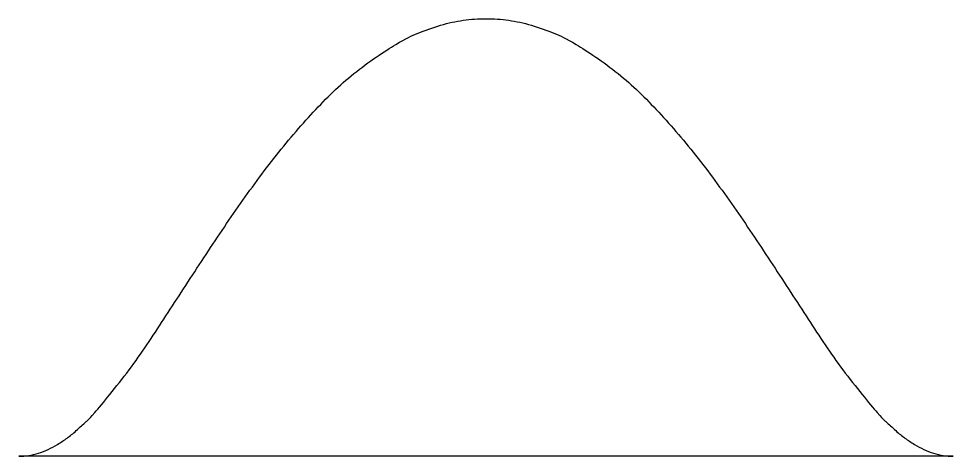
# Model space of a CAD drawing. Header units: inches. Extents: x 0 to 2, y 0 to 0.94.
import ezdxf

# ---------------------------------------------------------------- set-up
doc = ezdxf.new("R2010")
doc.units = ezdxf.units.IN

msp = doc.modelspace()

# ---------------------------------------------------------------- linework, layer by layer
at = {"color": 1}
msp.add_line((2, 0), (0, 0), dxfattribs=at)
msp.add_open_spline([(0, 0), (0.4, 0), (0.6, 1.5), (1.4, 1.5), (1.6, 0), (2, 0)], degree=5, dxfattribs=at)

doc.saveas('drawing.dxf')
